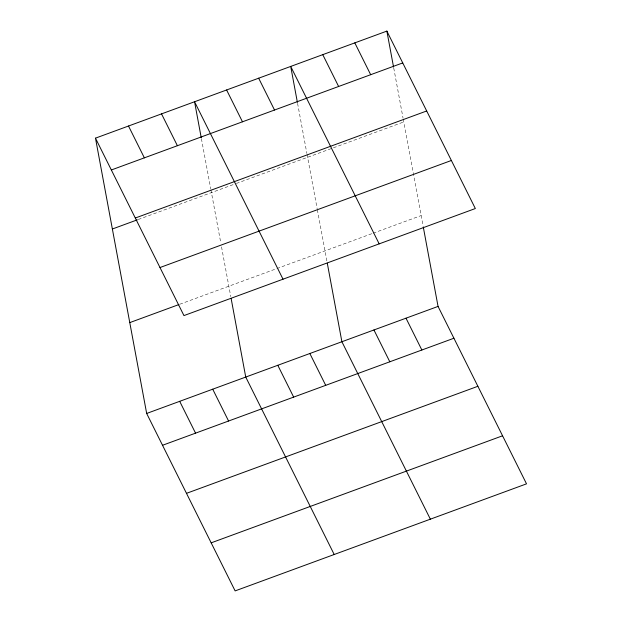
<?xml version="1.0" encoding="UTF-8"?>
<svg xmlns="http://www.w3.org/2000/svg" width="622" height="622" viewBox="0 0 622 622"><rect width="100%" height="100%" fill="white"/><g stroke="black" fill="none" stroke-linecap="round" stroke-linejoin="round"><path stroke-width="0.47" stroke-dasharray="3.11 2.33" d="M138.255 219.496L235.481 183.778M236.376 183.451L403.756 121.951M179.758 304.244L276.036 268.875M276.922 268.548L372.189 233.545M373.083 233.219L421.164 215.554M393.734 68.008L403.056 118.164M403.235 119.113L423.1 225.965M297.573 103.338L306.895 153.494M307.074 154.443L317.173 208.759M317.344 209.7L326.939 261.294M201.411 138.659L210.741 188.824M210.912 189.764L220.841 243.155M221.533 246.895L230.778 296.624"/><path stroke-width="0.93" d="M95.477 138.154L386.868 31.1L475.332 208.541L183.949 315.587L95.477 138.154L146.668 413.459L235.132 590.9L526.523 483.846L438.051 306.413L423.271 226.913M111.346 169.977L402.737 62.923M135.301 218.027L426.692 110.973M112.372 229.005L137.361 219.823M159.986 267.538L451.378 160.484M129.773 322.608L178.864 304.578M146.668 413.459L438.051 306.413M162.529 445.282L453.92 338.236M186.491 493.339L477.875 386.285M211.177 542.843L502.56 435.797M354.812 42.879L370.681 74.694M322.764 54.65L338.625 86.474M379.179 243.863L290.707 66.43L297.394 102.389M406.003 318.184L421.864 350.007M258.659 78.201L274.52 110.024M373.946 329.963L389.815 361.786M226.602 89.98L242.471 121.803M430.362 519.176L341.898 341.735L327.289 263.192M283.018 279.192L194.554 101.751L201.24 137.719M309.842 353.514L325.71 385.337M161.526 113.888L177.394 145.711M277.793 365.285L293.654 397.108M128.505 126.017L144.366 157.84M334.201 554.505L245.737 377.064L231.135 298.513M212.716 389.193L228.577 421.016M179.688 401.33L195.557 433.153M386.868 31.1L393.555 67.059"/></g></svg>
